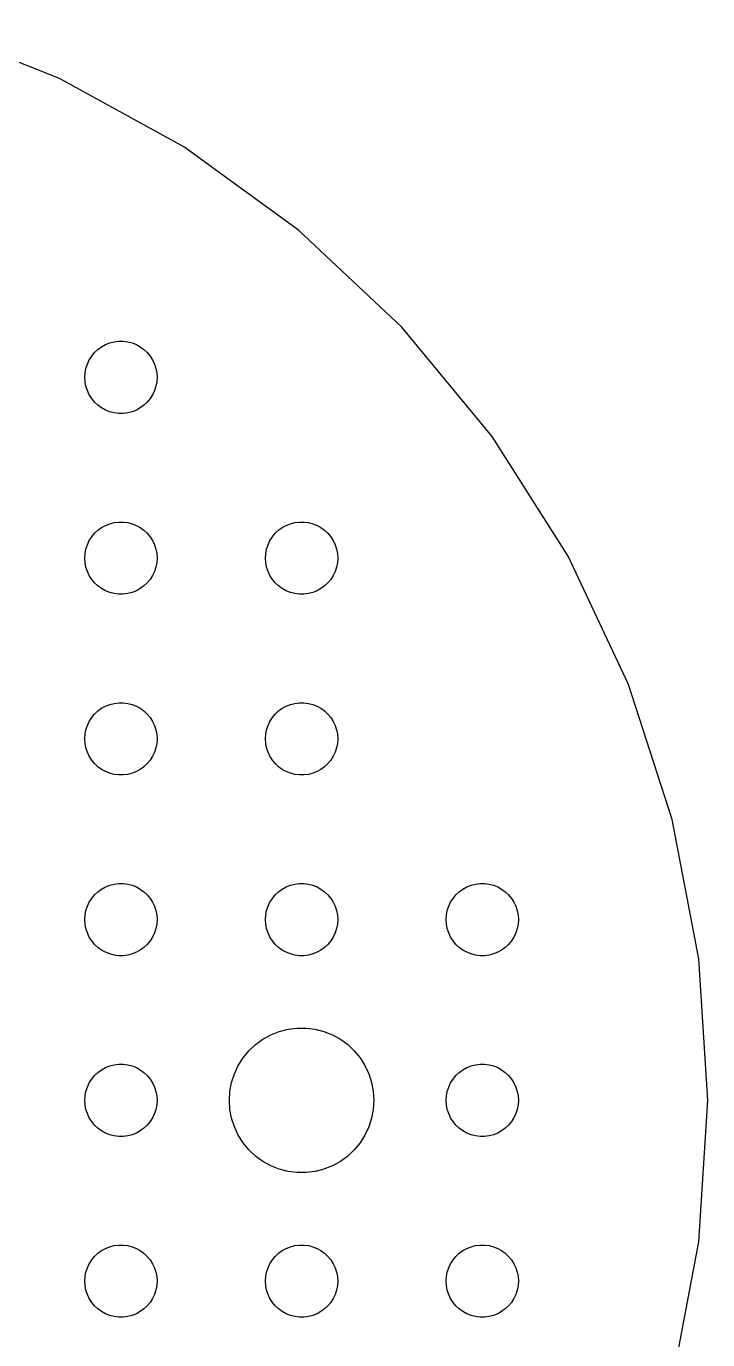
# Model space of a CAD drawing. Header units: metres. Extents: x -47 to 47, y 63 to 266.
# Drawn here: x 18.6 to 46.9, y 100.1 to 154.6 of the extents above; entities that cross this region are included whole.
import ezdxf

# ---------------------------------------------------------------- set-up
doc = ezdxf.new("R2010")
doc.units = ezdxf.units.M

msp = doc.modelspace()

# ---------------------------------------------------------------- linework, layer by layer
for p, q in [((19.952, 152.4), (14.4805, 154.566)), ((25.1088, 149.565), (19.952, 152.4)), ((29.8696, 146.106), (25.1088, 149.565)), ((34.1594, 142.078), (29.8696, 146.106)), ((37.9104, 137.544), (34.1594, 142.078)), ((21.4065, 141.027), (21.5439, 141.156)), ((21.5439, 141.156), (21.6963, 141.266)), ((21.6963, 141.266), (21.8613, 141.357)), ((21.8613, 141.357), (22.0365, 141.427)), ((22.0365, 141.427), (22.2189, 141.473)), ((22.2189, 141.473), (22.4058, 141.497)), ((22.4058, 141.497), (22.5942, 141.497)), ((22.5942, 141.497), (22.7811, 141.473)), ((22.7811, 141.473), (22.9635, 141.427)), ((22.9635, 141.427), (23.1387, 141.357)), ((23.1387, 141.357), (23.3037, 141.266)), ((23.3037, 141.266), (23.4561, 141.156)), ((23.4561, 141.156), (23.5934, 141.027)), ((21.1053, 140.552), (21.1855, 140.723)), ((21.1855, 140.723), (21.2865, 140.882)), ((21.2865, 140.882), (21.4065, 141.027)), ((23.5934, 141.027), (23.7135, 140.882)), ((23.7135, 140.882), (23.8145, 140.723)), ((23.8145, 140.723), (23.8947, 140.552)), ((21, 140), (21.0118, 140.188)), ((21.0118, 140.188), (21.0471, 140.373)), ((21.0471, 140.373), (21.1053, 140.552)), ((23.8947, 140.552), (23.9529, 140.373)), ((23.9529, 140.373), (23.9882, 140.188)), ((23.9882, 140.188), (24, 140)), ((21.0118, 139.812), (21, 140)), ((21.0471, 139.627), (21.0118, 139.812)), ((21.1053, 139.448), (21.0471, 139.627)), ((23.9529, 139.627), (23.8947, 139.448)), ((23.9882, 139.812), (23.9529, 139.627)), ((24, 140), (23.9882, 139.812)), ((21.1855, 139.277), (21.1053, 139.448)), ((21.2865, 139.118), (21.1855, 139.277)), ((21.4065, 138.973), (21.2865, 139.118)), ((21.5439, 138.844), (21.4065, 138.973)), ((23.5934, 138.973), (23.4561, 138.844)), ((23.7135, 139.118), (23.5934, 138.973)), ((23.8145, 139.277), (23.7135, 139.118)), ((23.8947, 139.448), (23.8145, 139.277)), ((21.6963, 138.734), (21.5439, 138.844)), ((21.8613, 138.643), (21.6963, 138.734)), ((22.0365, 138.573), (21.8613, 138.643)), ((22.2189, 138.527), (22.0365, 138.573)), ((22.4058, 138.503), (22.2189, 138.527)), ((22.5942, 138.503), (22.4058, 138.503)), ((22.7811, 138.527), (22.5942, 138.503)), ((22.9635, 138.573), (22.7811, 138.527)), ((23.1387, 138.643), (22.9635, 138.573)), ((23.3037, 138.734), (23.1387, 138.643)), ((23.4561, 138.844), (23.3037, 138.734)), ((41.0636, 132.575), (37.9104, 137.544)), ((21.2865, 133.382), (21.4065, 133.527)), ((21.4065, 133.527), (21.5439, 133.656)), ((21.5439, 133.656), (21.6963, 133.766)), ((21.6963, 133.766), (21.8613, 133.857)), ((21.8613, 133.857), (22.0365, 133.927)), ((22.0365, 133.927), (22.2189, 133.973)), ((22.2189, 133.973), (22.4058, 133.997)), ((22.4058, 133.997), (22.5942, 133.997)), ((22.5942, 133.997), (22.7811, 133.973)), ((22.7811, 133.973), (22.9635, 133.927)), ((22.9635, 133.927), (23.1387, 133.857)), ((23.1387, 133.857), (23.3037, 133.766)), ((23.3037, 133.766), (23.4561, 133.656)), ((23.4561, 133.656), (23.5934, 133.527)), ((23.5934, 133.527), (23.7135, 133.382)), ((28.7865, 133.382), (28.9065, 133.527)), ((28.9065, 133.527), (29.0439, 133.656)), ((29.0439, 133.656), (29.1963, 133.766)), ((29.1963, 133.766), (29.3613, 133.857)), ((29.3613, 133.857), (29.5365, 133.927)), ((29.5365, 133.927), (29.7189, 133.973)), ((29.7189, 133.973), (29.9058, 133.997)), ((29.9058, 133.997), (30.0942, 133.997)), ((30.0942, 133.997), (30.2811, 133.973)), ((30.2811, 133.973), (30.4635, 133.927)), ((30.4635, 133.927), (30.6387, 133.857)), ((30.6387, 133.857), (30.8037, 133.766)), ((30.8037, 133.766), (30.9561, 133.656)), ((30.9561, 133.656), (31.0934, 133.527)), ((31.0934, 133.527), (31.2135, 133.382)), ((21.0471, 132.873), (21.1053, 133.052)), ((21.1053, 133.052), (21.1855, 133.223)), ((21.1855, 133.223), (21.2865, 133.382)), ((23.7135, 133.382), (23.8145, 133.223)), ((23.8145, 133.223), (23.8947, 133.052)), ((23.8947, 133.052), (23.9529, 132.873)), ((28.5471, 132.873), (28.6053, 133.052)), ((28.6053, 133.052), (28.6855, 133.223)), ((28.6855, 133.223), (28.7865, 133.382)), ((31.2135, 133.382), (31.3145, 133.223)), ((31.3145, 133.223), (31.3947, 133.052)), ((31.3947, 133.052), (31.4529, 132.873)), ((21, 132.5), (21.0118, 132.688)), ((21.0118, 132.312), (21, 132.5)), ((21.0118, 132.688), (21.0471, 132.873)), ((23.9529, 132.873), (23.9882, 132.688)), ((23.9882, 132.688), (24, 132.5)), ((24, 132.5), (23.9882, 132.312)), ((28.5, 132.5), (28.5118, 132.688)), ((28.5118, 132.312), (28.5, 132.5)), ((28.5118, 132.688), (28.5471, 132.873)), ((31.4529, 132.873), (31.4882, 132.688)), ((31.4882, 132.688), (31.5, 132.5)), ((31.5, 132.5), (31.4882, 132.312)), ((43.5692, 127.25), (41.0636, 132.575)), ((21.0471, 132.127), (21.0118, 132.312)), ((21.1053, 131.948), (21.0471, 132.127)), ((21.1855, 131.777), (21.1053, 131.948)), ((23.8947, 131.948), (23.8145, 131.777)), ((23.9529, 132.127), (23.8947, 131.948)), ((23.9882, 132.312), (23.9529, 132.127)), ((28.5471, 132.127), (28.5118, 132.312)), ((28.6053, 131.948), (28.5471, 132.127)), ((28.6855, 131.777), (28.6053, 131.948)), ((31.3947, 131.948), (31.3145, 131.777)), ((31.4529, 132.127), (31.3947, 131.948)), ((31.4882, 132.312), (31.4529, 132.127)), ((21.2865, 131.618), (21.1855, 131.777)), ((21.4065, 131.473), (21.2865, 131.618)), ((21.5439, 131.344), (21.4065, 131.473)), ((21.6963, 131.234), (21.5439, 131.344)), ((23.4561, 131.344), (23.3037, 131.234)), ((23.5934, 131.473), (23.4561, 131.344)), ((23.7135, 131.618), (23.5934, 131.473)), ((23.8145, 131.777), (23.7135, 131.618)), ((28.7865, 131.618), (28.6855, 131.777)), ((28.9065, 131.473), (28.7865, 131.618)), ((29.0439, 131.344), (28.9065, 131.473)), ((29.1963, 131.234), (29.0439, 131.344)), ((30.9561, 131.344), (30.8037, 131.234)), ((31.0934, 131.473), (30.9561, 131.344)), ((31.2135, 131.618), (31.0934, 131.473)), ((31.3145, 131.777), (31.2135, 131.618)), ((21.8613, 131.143), (21.6963, 131.234)), ((22.0365, 131.073), (21.8613, 131.143)), ((22.2189, 131.027), (22.0365, 131.073)), ((22.4058, 131.003), (22.2189, 131.027)), ((22.5942, 131.003), (22.4058, 131.003)), ((22.7811, 131.027), (22.5942, 131.003)), ((22.9635, 131.073), (22.7811, 131.027)), ((23.1387, 131.143), (22.9635, 131.073)), ((23.3037, 131.234), (23.1387, 131.143)), ((29.3613, 131.143), (29.1963, 131.234)), ((29.5365, 131.073), (29.3613, 131.143)), ((29.7189, 131.027), (29.5365, 131.073)), ((29.9058, 131.003), (29.7189, 131.027)), ((30.0942, 131.003), (29.9058, 131.003)), ((30.2811, 131.027), (30.0942, 131.003)), ((30.4635, 131.073), (30.2811, 131.027)), ((30.6387, 131.143), (30.4635, 131.073)), ((30.8037, 131.234), (30.6387, 131.143)), ((45.3877, 121.654), (43.5692, 127.25)), ((22.0365, 126.427), (22.2189, 126.473)), ((22.2189, 126.473), (22.4058, 126.497)), ((22.4058, 126.497), (22.5942, 126.497)), ((22.5942, 126.497), (22.7811, 126.473)), ((22.7811, 126.473), (22.9635, 126.427)), ((29.5365, 126.427), (29.7189, 126.473)), ((29.7189, 126.473), (29.9058, 126.497)), ((29.9058, 126.497), (30.0942, 126.497)), ((30.0942, 126.497), (30.2811, 126.473)), ((30.2811, 126.473), (30.4635, 126.427)), ((21.2865, 125.882), (21.4065, 126.027)), ((21.4065, 126.027), (21.5439, 126.156)), ((21.5439, 126.156), (21.6963, 126.266)), ((21.6963, 126.266), (21.8613, 126.357)), ((21.8613, 126.357), (22.0365, 126.427)), ((22.9635, 126.427), (23.1387, 126.357)), ((23.1387, 126.357), (23.3037, 126.266)), ((23.3037, 126.266), (23.4561, 126.156)), ((23.4561, 126.156), (23.5934, 126.027)), ((23.5934, 126.027), (23.7135, 125.882)), ((28.7865, 125.882), (28.9065, 126.027)), ((28.9065, 126.027), (29.0439, 126.156)), ((29.0439, 126.156), (29.1963, 126.266)), ((29.1963, 126.266), (29.3613, 126.357)), ((29.3613, 126.357), (29.5365, 126.427)), ((30.4635, 126.427), (30.6387, 126.357)), ((30.6387, 126.357), (30.8037, 126.266)), ((30.8037, 126.266), (30.9561, 126.156)), ((30.9561, 126.156), (31.0934, 126.027)), ((31.0934, 126.027), (31.2135, 125.882)), ((21.0118, 125.188), (21.0471, 125.373)), ((21.0471, 125.373), (21.1053, 125.552)), ((21.1053, 125.552), (21.1855, 125.723)), ((21.1855, 125.723), (21.2865, 125.882)), ((23.7135, 125.882), (23.8145, 125.723)), ((23.8145, 125.723), (23.8947, 125.552)), ((23.8947, 125.552), (23.9529, 125.373)), ((23.9529, 125.373), (23.9882, 125.188)), ((28.5118, 125.188), (28.5471, 125.373)), ((28.5471, 125.373), (28.6053, 125.552)), ((28.6053, 125.552), (28.6855, 125.723)), ((28.6855, 125.723), (28.7865, 125.882)), ((31.2135, 125.882), (31.3145, 125.723)), ((31.3145, 125.723), (31.3947, 125.552)), ((31.3947, 125.552), (31.4529, 125.373)), ((31.4529, 125.373), (31.4882, 125.188)), ((21, 125), (21.0118, 125.188)), ((21.0118, 124.812), (21, 125)), ((21.0471, 124.627), (21.0118, 124.812)), ((23.9882, 124.812), (23.9529, 124.627)), ((23.9882, 125.188), (24, 125)), ((24, 125), (23.9882, 124.812)), ((28.5, 125), (28.5118, 125.188)), ((28.5118, 124.812), (28.5, 125)), ((28.5471, 124.627), (28.5118, 124.812)), ((31.4882, 124.812), (31.4529, 124.627)), ((31.4882, 125.188), (31.5, 125)), ((31.5, 125), (31.4882, 124.812)), ((21.1053, 124.448), (21.0471, 124.627)), ((21.1855, 124.277), (21.1053, 124.448)), ((21.2865, 124.118), (21.1855, 124.277)), ((23.8145, 124.277), (23.7135, 124.118)), ((23.8947, 124.448), (23.8145, 124.277)), ((23.9529, 124.627), (23.8947, 124.448)), ((28.6053, 124.448), (28.5471, 124.627)), ((28.6855, 124.277), (28.6053, 124.448)), ((28.7865, 124.118), (28.6855, 124.277)), ((31.3145, 124.277), (31.2135, 124.118)), ((31.3947, 124.448), (31.3145, 124.277)), ((31.4529, 124.627), (31.3947, 124.448)), ((21.4065, 123.973), (21.2865, 124.118)), ((21.5439, 123.844), (21.4065, 123.973)), ((21.6963, 123.734), (21.5439, 123.844)), ((21.8613, 123.643), (21.6963, 123.734)), ((23.3037, 123.734), (23.1387, 123.643)), ((23.4561, 123.844), (23.3037, 123.734)), ((23.5934, 123.973), (23.4561, 123.844)), ((23.7135, 124.118), (23.5934, 123.973)), ((28.9065, 123.973), (28.7865, 124.118)), ((29.0439, 123.844), (28.9065, 123.973)), ((29.1963, 123.734), (29.0439, 123.844)), ((29.3613, 123.643), (29.1963, 123.734)), ((30.8037, 123.734), (30.6387, 123.643)), ((30.9561, 123.844), (30.8037, 123.734)), ((31.0934, 123.973), (30.9561, 123.844)), ((31.2135, 124.118), (31.0934, 123.973)), ((22.0365, 123.573), (21.8613, 123.643)), ((22.2189, 123.527), (22.0365, 123.573)), ((22.4058, 123.503), (22.2189, 123.527)), ((22.5942, 123.503), (22.4058, 123.503)), ((22.7811, 123.527), (22.5942, 123.503)), ((22.9635, 123.573), (22.7811, 123.527)), ((23.1387, 123.643), (22.9635, 123.573)), ((29.5365, 123.573), (29.3613, 123.643)), ((29.7189, 123.527), (29.5365, 123.573)), ((29.9058, 123.503), (29.7189, 123.527)), ((30.0942, 123.503), (29.9058, 123.503)), ((30.2811, 123.527), (30.0942, 123.503)), ((30.4635, 123.573), (30.2811, 123.527)), ((30.6387, 123.643), (30.4635, 123.573)), ((46.4904, 115.873), (45.3877, 121.654)), ((21.6963, 118.766), (21.8613, 118.857)), ((21.8613, 118.857), (22.0365, 118.927)), ((22.0365, 118.927), (22.2189, 118.973)), ((22.2189, 118.973), (22.4058, 118.997)), ((22.4058, 118.997), (22.5942, 118.997)), ((22.5942, 118.997), (22.7811, 118.973)), ((22.7811, 118.973), (22.9635, 118.927)), ((22.9635, 118.927), (23.1387, 118.857)), ((23.1387, 118.857), (23.3037, 118.766)), ((29.1963, 118.766), (29.3613, 118.857)), ((29.3613, 118.857), (29.5365, 118.927)), ((29.5365, 118.927), (29.7189, 118.973)), ((29.7189, 118.973), (29.9058, 118.997)), ((29.9058, 118.997), (30.0942, 118.997)), ((30.0942, 118.997), (30.2811, 118.973)), ((30.2811, 118.973), (30.4635, 118.927)), ((30.4635, 118.927), (30.6387, 118.857)), ((30.6387, 118.857), (30.8037, 118.766)), ((36.6963, 118.766), (36.8613, 118.857)), ((36.8613, 118.857), (37.0365, 118.927)), ((37.0365, 118.927), (37.2189, 118.973)), ((37.2189, 118.973), (37.4058, 118.997)), ((37.4058, 118.997), (37.5942, 118.997)), ((37.5942, 118.997), (37.7811, 118.973)), ((37.7811, 118.973), (37.9635, 118.927)), ((37.9635, 118.927), (38.1387, 118.857)), ((38.1387, 118.857), (38.3037, 118.766)), ((21.1855, 118.223), (21.2865, 118.382)), ((21.2865, 118.382), (21.4065, 118.527)), ((21.4065, 118.527), (21.5439, 118.656)), ((21.5439, 118.656), (21.6963, 118.766)), ((23.3037, 118.766), (23.4561, 118.656)), ((23.4561, 118.656), (23.5934, 118.527)), ((23.5934, 118.527), (23.7135, 118.382)), ((23.7135, 118.382), (23.8145, 118.223)), ((28.6855, 118.223), (28.7865, 118.382)), ((28.7865, 118.382), (28.9065, 118.527)), ((28.9065, 118.527), (29.0439, 118.656)), ((29.0439, 118.656), (29.1963, 118.766)), ((30.8037, 118.766), (30.9561, 118.656)), ((30.9561, 118.656), (31.0934, 118.527)), ((31.0934, 118.527), (31.2135, 118.382)), ((31.2135, 118.382), (31.3145, 118.223)), ((36.1855, 118.223), (36.2865, 118.382)), ((36.2865, 118.382), (36.4065, 118.527)), ((36.4065, 118.527), (36.5439, 118.656)), ((36.5439, 118.656), (36.6963, 118.766)), ((38.3037, 118.766), (38.4561, 118.656)), ((38.4561, 118.656), (38.5934, 118.527)), ((38.5934, 118.527), (38.7135, 118.382)), ((38.7135, 118.382), (38.8145, 118.223)), ((21.0118, 117.688), (21.0471, 117.873)), ((21.0471, 117.873), (21.1053, 118.052)), ((21.1053, 118.052), (21.1855, 118.223)), ((23.8145, 118.223), (23.8947, 118.052)), ((23.8947, 118.052), (23.9529, 117.873)), ((23.9529, 117.873), (23.9882, 117.688)), ((28.5118, 117.688), (28.5471, 117.873)), ((28.5471, 117.873), (28.6053, 118.052)), ((28.6053, 118.052), (28.6855, 118.223)), ((31.3145, 118.223), (31.3947, 118.052)), ((31.3947, 118.052), (31.4529, 117.873)), ((31.4529, 117.873), (31.4882, 117.688)), ((36.0118, 117.688), (36.0471, 117.873)), ((36.0471, 117.873), (36.1053, 118.052)), ((36.1053, 118.052), (36.1855, 118.223)), ((38.8145, 118.223), (38.8947, 118.052)), ((38.8947, 118.052), (38.9529, 117.873)), ((38.9529, 117.873), (38.9882, 117.688)), ((21, 117.5), (21.0118, 117.688)), ((21.0118, 117.312), (21, 117.5)), ((21.0471, 117.127), (21.0118, 117.312)), ((23.9882, 117.312), (23.9529, 117.127)), ((23.9882, 117.688), (24, 117.5)), ((24, 117.5), (23.9882, 117.312)), ((28.5, 117.5), (28.5118, 117.688)), ((28.5118, 117.312), (28.5, 117.5)), ((28.5471, 117.127), (28.5118, 117.312)), ((31.4882, 117.312), (31.4529, 117.127)), ((31.4882, 117.688), (31.5, 117.5)), ((31.5, 117.5), (31.4882, 117.312)), ((36, 117.5), (36.0118, 117.688)), ((36.0118, 117.312), (36, 117.5)), ((36.0471, 117.127), (36.0118, 117.312)), ((38.9882, 117.312), (38.9529, 117.127)), ((38.9882, 117.688), (39, 117.5)), ((39, 117.5), (38.9882, 117.312)), ((21.1053, 116.948), (21.0471, 117.127)), ((21.1855, 116.777), (21.1053, 116.948)), ((21.2865, 116.618), (21.1855, 116.777)), ((23.8145, 116.777), (23.7135, 116.618)), ((23.8947, 116.948), (23.8145, 116.777)), ((23.9529, 117.127), (23.8947, 116.948)), ((28.6053, 116.948), (28.5471, 117.127)), ((28.6855, 116.777), (28.6053, 116.948)), ((28.7865, 116.618), (28.6855, 116.777)), ((31.3145, 116.777), (31.2135, 116.618)), ((31.3947, 116.948), (31.3145, 116.777)), ((31.4529, 117.127), (31.3947, 116.948)), ((36.1053, 116.948), (36.0471, 117.127)), ((36.1855, 116.777), (36.1053, 116.948)), ((36.2865, 116.618), (36.1855, 116.777)), ((38.8145, 116.777), (38.7135, 116.618)), ((38.8947, 116.948), (38.8145, 116.777)), ((38.9529, 117.127), (38.8947, 116.948)), ((21.4065, 116.473), (21.2865, 116.618)), ((21.5439, 116.344), (21.4065, 116.473)), ((21.6963, 116.234), (21.5439, 116.344)), ((21.8613, 116.143), (21.6963, 116.234)), ((22.0365, 116.073), (21.8613, 116.143)), ((23.1387, 116.143), (22.9635, 116.073)), ((23.3037, 116.234), (23.1387, 116.143)), ((23.4561, 116.344), (23.3037, 116.234)), ((23.5934, 116.473), (23.4561, 116.344)), ((23.7135, 116.618), (23.5934, 116.473)), ((28.9065, 116.473), (28.7865, 116.618)), ((29.0439, 116.344), (28.9065, 116.473)), ((29.1963, 116.234), (29.0439, 116.344)), ((29.3613, 116.143), (29.1963, 116.234)), ((29.5365, 116.073), (29.3613, 116.143)), ((30.6387, 116.143), (30.4635, 116.073)), ((30.8037, 116.234), (30.6387, 116.143)), ((30.9561, 116.344), (30.8037, 116.234)), ((31.0934, 116.473), (30.9561, 116.344)), ((31.2135, 116.618), (31.0934, 116.473)), ((36.4065, 116.473), (36.2865, 116.618)), ((36.5439, 116.344), (36.4065, 116.473)), ((36.6963, 116.234), (36.5439, 116.344)), ((36.8613, 116.143), (36.6963, 116.234)), ((37.0365, 116.073), (36.8613, 116.143)), ((38.1387, 116.143), (37.9635, 116.073)), ((38.3037, 116.234), (38.1387, 116.143)), ((38.4561, 116.344), (38.3037, 116.234)), ((38.5934, 116.473), (38.4561, 116.344)), ((38.7135, 116.618), (38.5934, 116.473)), ((22.2189, 116.027), (22.0365, 116.073)), ((22.4058, 116.003), (22.2189, 116.027)), ((22.5942, 116.003), (22.4058, 116.003)), ((22.7811, 116.027), (22.5942, 116.003)), ((22.9635, 116.073), (22.7811, 116.027)), ((29.7189, 116.027), (29.5365, 116.073)), ((29.9058, 116.003), (29.7189, 116.027)), ((30.0942, 116.003), (29.9058, 116.003)), ((30.2811, 116.027), (30.0942, 116.003)), ((30.4635, 116.073), (30.2811, 116.027)), ((37.2189, 116.027), (37.0365, 116.073)), ((37.4058, 116.003), (37.2189, 116.027)), ((37.5942, 116.003), (37.4058, 116.003)), ((37.7811, 116.027), (37.5942, 116.003)), ((37.9635, 116.073), (37.7811, 116.027)), ((46.8599, 110), (46.4904, 115.873)), ((28.7227, 112.714), (29.0729, 112.853)), ((29.0729, 112.853), (29.4379, 112.947)), ((29.4379, 112.947), (29.8116, 112.994)), ((29.8116, 112.994), (30.1884, 112.994)), ((30.1884, 112.994), (30.5621, 112.947)), ((30.5621, 112.947), (30.927, 112.853)), ((30.927, 112.853), (31.2773, 112.714)), ((27.8131, 112.054), (28.0877, 112.312)), ((28.0877, 112.312), (28.3925, 112.533)), ((28.3925, 112.533), (28.7227, 112.714)), ((31.2773, 112.714), (31.6075, 112.533)), ((31.6075, 112.533), (31.9123, 112.312)), ((31.9123, 112.312), (32.1869, 112.054)), ((27.3711, 111.445), (27.5729, 111.763)), ((27.5729, 111.763), (27.8131, 112.054)), ((32.1869, 112.054), (32.427, 111.763)), ((32.427, 111.763), (32.6289, 111.445)), ((21.5439, 111.156), (21.6963, 111.266)), ((21.6963, 111.266), (21.8613, 111.357)), ((21.8613, 111.357), (22.0365, 111.427)), ((22.0365, 111.427), (22.2189, 111.473)), ((22.2189, 111.473), (22.4058, 111.497)), ((22.4058, 111.497), (22.5942, 111.497)), ((22.5942, 111.497), (22.7811, 111.473)), ((22.7811, 111.473), (22.9635, 111.427)), ((22.9635, 111.427), (23.1387, 111.357)), ((23.1387, 111.357), (23.3037, 111.266)), ((23.3037, 111.266), (23.4561, 111.156)), ((27.2107, 111.104), (27.3711, 111.445)), ((32.6289, 111.445), (32.7893, 111.104)), ((36.5439, 111.156), (36.6963, 111.266)), ((36.6963, 111.266), (36.8613, 111.357)), ((36.8613, 111.357), (37.0365, 111.427)), ((37.0365, 111.427), (37.2189, 111.473)), ((37.2189, 111.473), (37.4058, 111.497)), ((37.4058, 111.497), (37.5942, 111.497)), ((37.5942, 111.497), (37.7811, 111.473)), ((37.7811, 111.473), (37.9635, 111.427)), ((37.9635, 111.427), (38.1387, 111.357)), ((38.1387, 111.357), (38.3037, 111.266)), ((38.3037, 111.266), (38.4561, 111.156)), ((21.1053, 110.552), (21.1855, 110.723)), ((21.1855, 110.723), (21.2865, 110.882)), ((21.2865, 110.882), (21.4065, 111.027)), ((21.4065, 111.027), (21.5439, 111.156)), ((23.4561, 111.156), (23.5934, 111.027)), ((23.5934, 111.027), (23.7135, 110.882)), ((23.7135, 110.882), (23.8145, 110.723)), ((23.8145, 110.723), (23.8947, 110.552)), ((27.0237, 110.376), (27.0942, 110.746)), ((27.0942, 110.746), (27.2107, 111.104)), ((32.7893, 111.104), (32.9057, 110.746)), ((32.9057, 110.746), (32.9763, 110.376)), ((36.1053, 110.552), (36.1855, 110.723)), ((36.1855, 110.723), (36.2865, 110.882)), ((36.2865, 110.882), (36.4065, 111.027)), ((36.4065, 111.027), (36.5439, 111.156)), ((38.4561, 111.156), (38.5934, 111.027)), ((38.5934, 111.027), (38.7135, 110.882)), ((38.7135, 110.882), (38.8145, 110.723)), ((38.8145, 110.723), (38.8947, 110.552)), ((21, 110), (21.0118, 110.188)), ((21.0118, 110.188), (21.0471, 110.373)), ((21.0471, 110.373), (21.1053, 110.552)), ((23.8947, 110.552), (23.9529, 110.373)), ((23.9529, 110.373), (23.9882, 110.188)), ((23.9882, 110.188), (24, 110)), ((27, 110), (27.0237, 110.376)), ((32.9763, 110.376), (33, 110)), ((36, 110), (36.0118, 110.188)), ((36.0118, 110.188), (36.0471, 110.373)), ((36.0471, 110.373), (36.1053, 110.552)), ((38.8947, 110.552), (38.9529, 110.373)), ((38.9529, 110.373), (38.9882, 110.188)), ((38.9882, 110.188), (39, 110)), ((21.0118, 109.812), (21, 110)), ((21.0471, 109.627), (21.0118, 109.812)), ((21.1053, 109.448), (21.0471, 109.627)), ((23.9529, 109.627), (23.8947, 109.448)), ((23.9882, 109.812), (23.9529, 109.627)), ((24, 110), (23.9882, 109.812)), ((27.0237, 109.624), (27, 110)), ((27.0942, 109.254), (27.0237, 109.624)), ((32.9763, 109.624), (32.9057, 109.254)), ((33, 110), (32.9763, 109.624)), ((36.0118, 109.812), (36, 110)), ((36.0471, 109.627), (36.0118, 109.812)), ((36.1053, 109.448), (36.0471, 109.627)), ((38.9529, 109.627), (38.8947, 109.448)), ((38.9882, 109.812), (38.9529, 109.627)), ((39, 110), (38.9882, 109.812)), ((46.4904, 104.127), (46.8599, 110)), ((21.1855, 109.277), (21.1053, 109.448)), ((21.2865, 109.118), (21.1855, 109.277)), ((21.4065, 108.973), (21.2865, 109.118)), ((23.7135, 109.118), (23.5934, 108.973)), ((23.8145, 109.277), (23.7135, 109.118)), ((23.8947, 109.448), (23.8145, 109.277)), ((27.2107, 108.896), (27.0942, 109.254)), ((32.9057, 109.254), (32.7893, 108.896)), ((36.1855, 109.277), (36.1053, 109.448)), ((36.2865, 109.118), (36.1855, 109.277)), ((36.4065, 108.973), (36.2865, 109.118)), ((38.7135, 109.118), (38.5934, 108.973)), ((38.8145, 109.277), (38.7135, 109.118)), ((38.8947, 109.448), (38.8145, 109.277)), ((21.5439, 108.844), (21.4065, 108.973)), ((21.6963, 108.734), (21.5439, 108.844)), ((21.8613, 108.643), (21.6963, 108.734)), ((22.0365, 108.573), (21.8613, 108.643)), ((22.2189, 108.527), (22.0365, 108.573)), ((22.4058, 108.503), (22.2189, 108.527)), ((22.5942, 108.503), (22.4058, 108.503)), ((22.7811, 108.527), (22.5942, 108.503)), ((22.9635, 108.573), (22.7811, 108.527)), ((23.1387, 108.643), (22.9635, 108.573)), ((23.3037, 108.734), (23.1387, 108.643)), ((23.4561, 108.844), (23.3037, 108.734)), ((23.5934, 108.973), (23.4561, 108.844)), ((27.3711, 108.555), (27.2107, 108.896)), ((27.5729, 108.237), (27.3711, 108.555)), ((32.6289, 108.555), (32.427, 108.237)), ((32.7893, 108.896), (32.6289, 108.555)), ((36.5439, 108.844), (36.4065, 108.973)), ((36.6963, 108.734), (36.5439, 108.844)), ((36.8613, 108.643), (36.6963, 108.734)), ((37.0365, 108.573), (36.8613, 108.643)), ((37.2189, 108.527), (37.0365, 108.573)), ((37.4058, 108.503), (37.2189, 108.527)), ((37.5942, 108.503), (37.4058, 108.503)), ((37.7811, 108.527), (37.5942, 108.503)), ((37.9635, 108.573), (37.7811, 108.527)), ((38.1387, 108.643), (37.9635, 108.573)), ((38.3037, 108.734), (38.1387, 108.643)), ((38.4561, 108.844), (38.3037, 108.734)), ((38.5934, 108.973), (38.4561, 108.844)), ((27.8131, 107.946), (27.5729, 108.237)), ((28.0877, 107.688), (27.8131, 107.946)), ((32.1869, 107.946), (31.9123, 107.688)), ((32.427, 108.237), (32.1869, 107.946)), ((28.3925, 107.467), (28.0877, 107.688)), ((28.7227, 107.286), (28.3925, 107.467)), ((31.6075, 107.467), (31.2773, 107.286)), ((31.9123, 107.688), (31.6075, 107.467)), ((29.0729, 107.147), (28.7227, 107.286)), ((29.4379, 107.053), (29.0729, 107.147)), ((29.8116, 107.006), (29.4379, 107.053)), ((30.1884, 107.006), (29.8116, 107.006)), ((30.5621, 107.053), (30.1884, 107.006)), ((30.927, 107.147), (30.5621, 107.053)), ((31.2773, 107.286), (30.927, 107.147)), ((45.3877, 98.3464), (46.4904, 104.127)), ((21.4065, 103.527), (21.5439, 103.656)), ((21.5439, 103.656), (21.6963, 103.766)), ((21.6963, 103.766), (21.8613, 103.857)), ((21.8613, 103.857), (22.0365, 103.927)), ((22.0365, 103.927), (22.2189, 103.973)), ((22.2189, 103.973), (22.4058, 103.997)), ((22.4058, 103.997), (22.5942, 103.997)), ((22.5942, 103.997), (22.7811, 103.973)), ((22.7811, 103.973), (22.9635, 103.927)), ((22.9635, 103.927), (23.1387, 103.857)), ((23.1387, 103.857), (23.3037, 103.766)), ((23.3037, 103.766), (23.4561, 103.656)), ((23.4561, 103.656), (23.5934, 103.527)), ((28.9065, 103.527), (29.0439, 103.656)), ((29.0439, 103.656), (29.1963, 103.766)), ((29.1963, 103.766), (29.3613, 103.857)), ((29.3613, 103.857), (29.5365, 103.927)), ((29.5365, 103.927), (29.7189, 103.973)), ((29.7189, 103.973), (29.9058, 103.997)), ((29.9058, 103.997), (30.0942, 103.997)), ((30.0942, 103.997), (30.2811, 103.973)), ((30.2811, 103.973), (30.4635, 103.927)), ((30.4635, 103.927), (30.6387, 103.857)), ((30.6387, 103.857), (30.8037, 103.766)), ((30.8037, 103.766), (30.9561, 103.656)), ((30.9561, 103.656), (31.0934, 103.527)), ((36.4065, 103.527), (36.5439, 103.656)), ((36.5439, 103.656), (36.6963, 103.766)), ((36.6963, 103.766), (36.8613, 103.857)), ((36.8613, 103.857), (37.0365, 103.927)), ((37.0365, 103.927), (37.2189, 103.973)), ((37.2189, 103.973), (37.4058, 103.997)), ((37.4058, 103.997), (37.5942, 103.997)), ((37.5942, 103.997), (37.7811, 103.973)), ((37.7811, 103.973), (37.9635, 103.927)), ((37.9635, 103.927), (38.1387, 103.857)), ((38.1387, 103.857), (38.3037, 103.766)), ((38.3037, 103.766), (38.4561, 103.656)), ((38.4561, 103.656), (38.5934, 103.527)), ((21.0471, 102.873), (21.1053, 103.052)), ((21.1053, 103.052), (21.1855, 103.223)), ((21.1855, 103.223), (21.2865, 103.382)), ((21.2865, 103.382), (21.4065, 103.527)), ((23.5934, 103.527), (23.7135, 103.382)), ((23.7135, 103.382), (23.8145, 103.223)), ((23.8145, 103.223), (23.8947, 103.052)), ((23.8947, 103.052), (23.9529, 102.873)), ((28.5471, 102.873), (28.6053, 103.052)), ((28.6053, 103.052), (28.6855, 103.223)), ((28.6855, 103.223), (28.7865, 103.382)), ((28.7865, 103.382), (28.9065, 103.527)), ((31.0934, 103.527), (31.2135, 103.382)), ((31.2135, 103.382), (31.3145, 103.223)), ((31.3145, 103.223), (31.3947, 103.052)), ((31.3947, 103.052), (31.4529, 102.873)), ((36.0471, 102.873), (36.1053, 103.052)), ((36.1053, 103.052), (36.1855, 103.223)), ((36.1855, 103.223), (36.2865, 103.382)), ((36.2865, 103.382), (36.4065, 103.527)), ((38.5934, 103.527), (38.7135, 103.382)), ((38.7135, 103.382), (38.8145, 103.223)), ((38.8145, 103.223), (38.8947, 103.052)), ((38.8947, 103.052), (38.9529, 102.873)), ((21, 102.5), (21.0118, 102.688)), ((21.0118, 102.312), (21, 102.5)), ((21.0118, 102.688), (21.0471, 102.873)), ((23.9529, 102.873), (23.9882, 102.688)), ((23.9882, 102.688), (24, 102.5)), ((24, 102.5), (23.9882, 102.312)), ((28.5, 102.5), (28.5118, 102.688)), ((28.5118, 102.312), (28.5, 102.5)), ((28.5118, 102.688), (28.5471, 102.873)), ((31.4529, 102.873), (31.4882, 102.688)), ((31.4882, 102.688), (31.5, 102.5)), ((31.5, 102.5), (31.4882, 102.312)), ((36, 102.5), (36.0118, 102.688)), ((36.0118, 102.312), (36, 102.5)), ((36.0118, 102.688), (36.0471, 102.873)), ((38.9529, 102.873), (38.9882, 102.688)), ((38.9882, 102.688), (39, 102.5)), ((39, 102.5), (38.9882, 102.312)), ((21.0471, 102.127), (21.0118, 102.312)), ((21.1053, 101.948), (21.0471, 102.127)), ((21.1855, 101.777), (21.1053, 101.948)), ((23.8947, 101.948), (23.8145, 101.777)), ((23.9529, 102.127), (23.8947, 101.948)), ((23.9882, 102.312), (23.9529, 102.127)), ((28.5471, 102.127), (28.5118, 102.312)), ((28.6053, 101.948), (28.5471, 102.127)), ((28.6855, 101.777), (28.6053, 101.948)), ((31.3947, 101.948), (31.3145, 101.777)), ((31.4529, 102.127), (31.3947, 101.948)), ((31.4882, 102.312), (31.4529, 102.127)), ((36.0471, 102.127), (36.0118, 102.312)), ((36.1053, 101.948), (36.0471, 102.127)), ((36.1855, 101.777), (36.1053, 101.948)), ((38.8947, 101.948), (38.8145, 101.777)), ((38.9529, 102.127), (38.8947, 101.948)), ((38.9882, 102.312), (38.9529, 102.127)), ((21.2865, 101.618), (21.1855, 101.777)), ((21.4065, 101.473), (21.2865, 101.618)), ((21.5439, 101.344), (21.4065, 101.473)), ((23.5934, 101.473), (23.4561, 101.344)), ((23.7135, 101.618), (23.5934, 101.473)), ((23.8145, 101.777), (23.7135, 101.618)), ((28.7865, 101.618), (28.6855, 101.777)), ((28.9065, 101.473), (28.7865, 101.618)), ((29.0439, 101.344), (28.9065, 101.473)), ((31.0934, 101.473), (30.9561, 101.344)), ((31.2135, 101.618), (31.0934, 101.473)), ((31.3145, 101.777), (31.2135, 101.618)), ((36.2865, 101.618), (36.1855, 101.777)), ((36.4065, 101.473), (36.2865, 101.618)), ((36.5439, 101.344), (36.4065, 101.473)), ((38.5934, 101.473), (38.4561, 101.344)), ((38.7135, 101.618), (38.5934, 101.473)), ((38.8145, 101.777), (38.7135, 101.618)), ((21.6963, 101.234), (21.5439, 101.344)), ((21.8613, 101.143), (21.6963, 101.234)), ((22.0365, 101.073), (21.8613, 101.143)), ((22.2189, 101.027), (22.0365, 101.073)), ((22.4058, 101.003), (22.2189, 101.027)), ((22.5942, 101.003), (22.4058, 101.003)), ((22.7811, 101.027), (22.5942, 101.003)), ((22.9635, 101.073), (22.7811, 101.027)), ((23.1387, 101.143), (22.9635, 101.073)), ((23.3037, 101.234), (23.1387, 101.143)), ((23.4561, 101.344), (23.3037, 101.234)), ((29.1963, 101.234), (29.0439, 101.344)), ((29.3613, 101.143), (29.1963, 101.234)), ((29.5365, 101.073), (29.3613, 101.143)), ((29.7189, 101.027), (29.5365, 101.073)), ((29.9058, 101.003), (29.7189, 101.027)), ((30.0942, 101.003), (29.9058, 101.003)), ((30.2811, 101.027), (30.0942, 101.003)), ((30.4635, 101.073), (30.2811, 101.027)), ((30.6387, 101.143), (30.4635, 101.073)), ((30.8037, 101.234), (30.6387, 101.143)), ((30.9561, 101.344), (30.8037, 101.234)), ((36.6963, 101.234), (36.5439, 101.344)), ((36.8613, 101.143), (36.6963, 101.234)), ((37.0365, 101.073), (36.8613, 101.143)), ((37.2189, 101.027), (37.0365, 101.073)), ((37.4058, 101.003), (37.2189, 101.027)), ((37.5942, 101.003), (37.4058, 101.003)), ((37.7811, 101.027), (37.5942, 101.003)), ((37.9635, 101.073), (37.7811, 101.027)), ((38.1387, 101.143), (37.9635, 101.073)), ((38.3037, 101.234), (38.1387, 101.143)), ((38.4561, 101.344), (38.3037, 101.234))]:
    msp.add_line(p, q)

doc.saveas('drawing.dxf')
